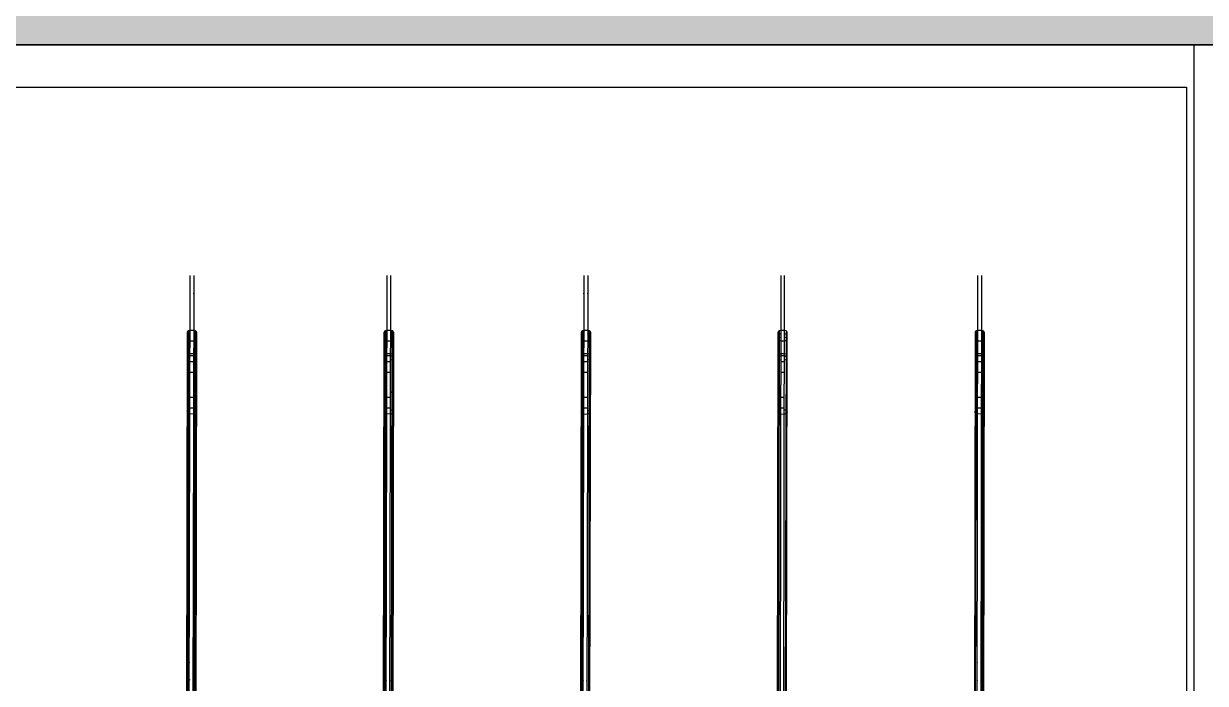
# Model space of a CAD drawing. Header units: inches. Extents: x 0 to 54693, y 0 to 31146.
# Drawn here: x 49120 to 49649, y 17958 to 18253 of the extents above; entities that cross this region are included whole.
import ezdxf

# ---------------------------------------------------------------- set-up
doc = ezdxf.new("R2010")
doc.units = ezdxf.units.IN
doc.header["$MEASUREMENT"] = 0
doc.layers.add('Added', color=3, linetype='Continuous')

msp = doc.modelspace()

# ---------------------------------------------------------------- linework, layer by layer
at = {"layer": 'Added', "linetype": 'Continuous', "lineweight": -2, "ltscale": 0.18}
for p, q in [((47753.23, 18243.35), (51303.23, 18243.35)), ((50653.23, 18243.35), (48653.82, 18243.35)), ((49643.53, 17643.35), (49643.53, 18243.35)), ((48666.24, 18224.35), (49640.04, 18224.35)), ((49640.04, 18224.35), (49640.04, 17643.35)), ((49193.67, 17730.21), (49194.44, 18140.19)), ((49196.09, 18140.18), (49195.32, 17730.5)), ((49281.76, 17730.21), (49282.53, 18140.19)), ((49283.41, 17730.2), (49284.18, 18140.18)), ((49369.85, 17730.21), (49370.62, 18140.19)), ((49372.26, 18140.18), (49371.5, 17730.2)), ((49458.71, 18140.19), (49458.71, 18139.89)), ((49459.58, 17730.2), (49460.35, 18140.18)), ((49546.03, 17730.21), (49546.8, 18140.19)), ((49548.44, 18140.18), (49547.67, 17730.2)), ((49458.71, 18139.89), (49457.94, 17730.21)), ((49196.07, 18131.97), (49196.07, 18132.2)), ((49284.16, 18131.97), (49284.16, 18132.2)), ((49370.6, 18131.98), (49370.6, 18132.21)), ((49372.25, 18131.97), (49372.25, 18132.2)), ((49193.16, 18114.77), (49192.48, 17750.87)), ((49193.31, 18115.08), (49192.63, 17750.48)), ((49193.74, 18115.36), (49193.06, 17750.14)), ((49193.31, 18115.08), (49193.16, 18114.77)), ((49193.16, 18114.77), (49193.31, 18114.45)), ((49193.74, 18115.36), (49193.31, 18115.08)), ((49193.31, 18114.45), (49193.74, 18114.17)), ((49194.4, 18115.55), (49193.74, 18115.36)), ((49193.74, 18114.17), (49194.39, 18113.97)), ((49196.04, 18115.54), (49194.4, 18115.55)), ((49196.01, 17750.13), (49196.7, 18115.34)), ((49196.7, 18115.34), (49196.04, 18115.54)), ((49196.04, 18113.96), (49196.69, 18114.16)), ((49197.12, 18115.06), (49196.44, 17750.46)), ((49197.27, 18114.75), (49196.59, 17750.85)), ((49196.69, 18114.16), (49197.12, 18114.43)), ((49197.12, 18115.06), (49196.7, 18115.34)), ((49197.27, 18114.75), (49197.12, 18115.06)), ((49197.12, 18114.43), (49197.27, 18114.75)), ((49280.57, 17750.87), (49281.25, 18114.77)), ((49281.4, 18115.08), (49280.72, 17750.48)), ((49281.83, 18115.36), (49281.15, 17750.14)), ((49281.4, 18115.08), (49281.25, 18114.77)), ((49281.25, 18114.77), (49281.4, 18114.45)), ((49281.83, 18115.36), (49281.4, 18115.08)), ((49281.4, 18114.45), (49281.83, 18114.17)), ((49282.48, 18115.55), (49281.83, 18115.36)), ((49281.83, 18114.17), (49282.48, 18113.97)), ((49284.13, 18115.54), (49282.48, 18115.55)), ((49284.1, 17750.13), (49284.78, 18115.34)), ((49284.78, 18115.34), (49284.13, 18115.54)), ((49284.13, 18113.96), (49284.78, 18114.16)), ((49284.53, 17750.46), (49285.21, 18115.06)), ((49285.36, 18114.75), (49284.68, 17750.85)), ((49285.21, 18115.06), (49284.78, 18115.34)), ((49284.78, 18114.16), (49285.21, 18114.43)), ((49285.36, 18114.75), (49285.21, 18115.06)), ((49285.21, 18114.43), (49285.36, 18114.75)), ((49369.34, 18114.77), (49368.66, 17750.87)), ((49369.49, 18115.08), (49368.8, 17750.48)), ((49369.92, 18115.36), (49369.23, 17750.14)), ((49369.49, 18115.08), (49369.34, 18114.77)), ((49369.34, 18114.77), (49369.49, 18114.45)), ((49369.92, 18115.36), (49369.49, 18115.08)), ((49369.49, 18114.45), (49369.92, 18114.17)), ((49370.57, 18115.55), (49369.92, 18115.36)), ((49369.92, 18114.17), (49370.57, 18113.97)), ((49372.22, 18115.54), (49370.57, 18115.55)), ((49372.87, 18115.34), (49372.19, 17750.13)), ((49372.21, 18113.96), (49372.87, 18114.16)), ((49372.87, 18115.34), (49372.22, 18115.54)), ((49373.3, 18115.06), (49372.62, 17750.46)), ((49373.45, 18114.75), (49372.77, 17750.85)), ((49373.3, 18115.06), (49372.87, 18115.34)), ((49372.87, 18114.16), (49373.3, 18114.43)), ((49373.45, 18114.75), (49373.3, 18115.06)), ((49373.3, 18114.43), (49373.45, 18114.75)), ((49456.74, 17750.87), (49457.43, 18114.77)), ((49456.89, 17750.48), (49457.58, 18115.08)), ((49457.32, 17750.14), (49458.01, 18115.36)), ((49457.58, 18115.08), (49457.43, 18114.77)), ((49457.43, 18114.77), (49457.57, 18114.45)), ((49457.57, 18114.45), (49458, 18114.17)), ((49458.01, 18115.36), (49457.58, 18115.08)), ((49458, 18114.17), (49458.66, 18113.97)), ((49458.66, 18115.55), (49458.01, 18115.36)), ((49460.31, 18115.54), (49458.66, 18115.55)), ((49460.96, 18115.34), (49460.28, 17750.13)), ((49460.3, 18113.96), (49460.96, 18114.16)), ((49460.96, 18115.34), (49460.31, 18115.54)), ((49460.71, 17750.46), (49461.39, 18115.06)), ((49460.86, 17750.85), (49461.54, 18114.75)), ((49461.39, 18115.06), (49460.96, 18115.34)), ((49460.96, 18114.16), (49461.39, 18114.43)), ((49461.54, 18114.75), (49461.39, 18115.06)), ((49461.39, 18114.43), (49461.54, 18114.75)), ((49545.51, 18114.77), (49544.83, 17750.87)), ((49544.98, 17750.48), (49545.66, 18115.08)), ((49545.41, 17750.14), (49546.09, 18115.36)), ((49545.66, 18115.08), (49545.51, 18114.77)), ((49545.51, 18114.77), (49545.66, 18114.45)), ((49546.09, 18115.36), (49545.66, 18115.08)), ((49545.66, 18114.45), (49546.09, 18114.17)), ((49546.75, 18115.55), (49546.09, 18115.36)), ((49546.09, 18114.17), (49546.75, 18113.97)), ((49548.39, 18115.54), (49546.75, 18115.55)), ((49548.36, 17750.13), (49549.05, 18115.34)), ((49549.05, 18115.34), (49548.39, 18115.54)), ((49548.39, 18113.96), (49549.05, 18114.16)), ((49548.79, 17750.46), (49549.48, 18115.06)), ((49549.63, 18114.75), (49548.94, 17750.85)), ((49549.48, 18115.06), (49549.05, 18115.34)), ((49549.05, 18114.16), (49549.48, 18114.43)), ((49549.63, 18114.75), (49549.48, 18115.06)), ((49549.48, 18114.43), (49549.63, 18114.75)), ((49193.31, 18112.01), (49193.16, 18111.69)), ((49193.16, 18111.69), (49193.3, 18111.38)), ((49193.3, 18111.38), (49193.73, 18111.1)), ((49193.74, 18112.28), (49193.31, 18112.01)), ((49193.73, 18111.1), (49194.39, 18110.89)), ((49194.39, 18112.48), (49193.74, 18112.28)), ((49194.39, 18110.89), (49196.03, 18110.89)), ((49196.03, 18110.89), (49196.69, 18111.08)), ((49196.69, 18112.27), (49196.04, 18112.47)), ((49197.12, 18111.99), (49196.69, 18112.27)), ((49196.69, 18111.08), (49197.12, 18111.36)), ((49197.27, 18111.67), (49197.12, 18111.99)), ((49197.12, 18111.36), (49197.27, 18111.67)), ((49281.39, 18112.01), (49281.24, 18111.69)), ((49281.24, 18111.69), (49281.39, 18111.38)), ((49281.82, 18112.28), (49281.39, 18112.01)), ((49281.39, 18111.38), (49281.82, 18111.1)), ((49282.48, 18112.48), (49281.82, 18112.28)), ((49281.82, 18111.1), (49282.48, 18110.89)), ((49282.48, 18110.89), (49284.12, 18110.89)), ((49284.78, 18112.27), (49284.12, 18112.47)), ((49284.12, 18110.89), (49284.78, 18111.08)), ((49285.21, 18111.99), (49284.78, 18112.27)), ((49284.78, 18111.08), (49285.21, 18111.36)), ((49285.36, 18111.67), (49285.21, 18111.99)), ((49285.21, 18111.36), (49285.36, 18111.67)), ((49369.48, 18112.01), (49369.33, 18111.69)), ((49369.33, 18111.69), (49369.48, 18111.38)), ((49369.91, 18112.28), (49369.48, 18112.01)), ((49369.48, 18111.38), (49369.91, 18111.1)), ((49370.57, 18112.48), (49369.91, 18112.28)), ((49369.91, 18111.1), (49370.56, 18110.89)), ((49370.56, 18110.89), (49372.21, 18110.89)), ((49372.87, 18112.27), (49372.21, 18112.47)), ((49372.21, 18110.89), (49372.86, 18111.08)), ((49372.86, 18111.08), (49373.29, 18111.36)), ((49373.3, 18111.99), (49372.87, 18112.27)), ((49373.29, 18111.36), (49373.44, 18111.67)), ((49373.44, 18111.67), (49373.3, 18111.99)), ((49457.57, 18112.01), (49457.42, 18111.69)), ((49457.42, 18111.69), (49457.57, 18111.38)), ((49458, 18112.28), (49457.57, 18112.01)), ((49457.57, 18111.38), (49458, 18111.1)), ((49458.66, 18112.48), (49458, 18112.28)), ((49458, 18111.1), (49458.65, 18110.89)), ((49458.65, 18110.89), (49460.3, 18110.89)), ((49460.95, 18112.27), (49460.3, 18112.47)), ((49460.3, 18110.89), (49460.95, 18111.08)), ((49461.38, 18111.99), (49460.95, 18112.27)), ((49460.95, 18111.08), (49461.38, 18111.36)), ((49461.53, 18111.67), (49461.38, 18111.99)), ((49461.38, 18111.36), (49461.53, 18111.67)), ((49545.66, 18112.01), (49545.51, 18111.69)), ((49545.51, 18111.69), (49545.66, 18111.38)), ((49546.09, 18112.28), (49545.66, 18112.01)), ((49545.66, 18111.38), (49546.09, 18111.1)), ((49546.74, 18112.48), (49546.09, 18112.28)), ((49546.09, 18111.1), (49546.74, 18110.89)), ((49546.74, 18110.89), (49548.39, 18110.89)), ((49549.04, 18112.27), (49548.39, 18112.47)), ((49548.39, 18110.89), (49549.04, 18111.08)), ((49549.47, 18111.99), (49549.04, 18112.27)), ((49549.04, 18111.08), (49549.47, 18111.36)), ((49549.62, 18111.67), (49549.47, 18111.99)), ((49549.47, 18111.36), (49549.62, 18111.67)), ((49193.14, 18105.13), (49193.29, 18105.16)), ((49193.29, 18105.09), (49193.14, 18105.13)), ((49193.29, 18103.66), (49193.14, 18103.3)), ((49193.14, 18103.3), (49193.29, 18102.94)), ((49193.29, 18105.16), (49193.72, 18105.18)), ((49193.72, 18105.06), (49193.29, 18105.09)), ((49193.72, 18103.98), (49193.29, 18103.66)), ((49193.29, 18102.94), (49193.72, 18102.62)), ((49193.72, 18105.18), (49194.38, 18105.2)), ((49194.38, 18105.04), (49193.72, 18105.06)), ((49194.38, 18104.2), (49193.72, 18103.98)), ((49194.38, 18105.2), (49196.02, 18105.19)), ((49196.02, 18104.19), (49194.38, 18104.2)), ((49196.02, 18105.19), (49196.68, 18105.17)), ((49196.68, 18105.05), (49196.02, 18105.03)), ((49196.67, 18103.96), (49196.02, 18104.19)), ((49197.1, 18103.64), (49196.67, 18103.96)), ((49196.67, 18102.61), (49197.1, 18102.92)), ((49196.68, 18105.17), (49197.11, 18105.14)), ((49197.11, 18105.07), (49196.68, 18105.05)), ((49197.25, 18103.28), (49197.1, 18103.64)), ((49197.1, 18102.92), (49197.25, 18103.28)), ((49197.11, 18105.14), (49197.26, 18105.1)), ((49197.26, 18105.1), (49197.11, 18105.07)), ((49281.23, 18105.13), (49281.38, 18105.16)), ((49281.38, 18105.09), (49281.23, 18105.13)), ((49281.38, 18103.66), (49281.23, 18103.3)), ((49281.23, 18103.3), (49281.38, 18102.94)), ((49281.38, 18105.16), (49281.81, 18105.18)), ((49281.81, 18105.06), (49281.38, 18105.09)), ((49281.81, 18103.98), (49281.38, 18103.66)), ((49281.38, 18102.94), (49281.81, 18102.62)), ((49281.81, 18105.18), (49282.47, 18105.2)), ((49282.47, 18105.04), (49281.81, 18105.06)), ((49282.46, 18104.2), (49281.81, 18103.98)), ((49284.11, 18104.19), (49282.46, 18104.2)), ((49282.47, 18105.2), (49284.11, 18105.19)), ((49284.11, 18105.19), (49284.76, 18105.17)), ((49284.76, 18105.05), (49284.11, 18105.03)), ((49284.76, 18103.96), (49284.11, 18104.19)), ((49284.76, 18105.17), (49285.19, 18105.14)), ((49285.19, 18105.07), (49284.76, 18105.05)), ((49285.19, 18103.64), (49284.76, 18103.96)), ((49284.76, 18102.61), (49285.19, 18102.92)), ((49285.19, 18105.14), (49285.34, 18105.1)), ((49285.34, 18105.1), (49285.19, 18105.07)), ((49285.34, 18103.28), (49285.19, 18103.64)), ((49285.19, 18102.92), (49285.34, 18103.28)), ((49369.32, 18105.13), (49369.47, 18105.16)), ((49369.47, 18105.09), (49369.32, 18105.13)), ((49369.47, 18103.66), (49369.32, 18103.3)), ((49369.32, 18103.3), (49369.47, 18102.94)), ((49369.47, 18105.16), (49369.9, 18105.18)), ((49369.9, 18105.06), (49369.47, 18105.09)), ((49369.9, 18103.98), (49369.47, 18103.66)), ((49369.47, 18102.94), (49369.89, 18102.62)), ((49369.9, 18105.18), (49370.55, 18105.2)), ((49370.55, 18105.04), (49369.9, 18105.06)), ((49370.55, 18104.2), (49369.9, 18103.98)), ((49370.55, 18105.2), (49372.2, 18105.19)), ((49372.2, 18104.19), (49370.55, 18104.2)), ((49372.2, 18105.19), (49372.85, 18105.17)), ((49372.85, 18105.05), (49372.2, 18105.03)), ((49372.85, 18103.96), (49372.2, 18104.19)), ((49372.85, 18105.17), (49373.28, 18105.14)), ((49373.28, 18105.07), (49372.85, 18105.05)), ((49373.28, 18103.64), (49372.85, 18103.96)), ((49372.85, 18102.61), (49373.28, 18102.92)), ((49373.28, 18105.14), (49373.43, 18105.1)), ((49373.43, 18105.1), (49373.28, 18105.07)), ((49373.43, 18103.28), (49373.28, 18103.64)), ((49373.28, 18102.92), (49373.43, 18103.28)), ((49457.55, 18103.66), (49457.4, 18103.3)), ((49457.4, 18103.3), (49457.55, 18102.94)), ((49457.41, 18105.13), (49457.56, 18105.16)), ((49457.56, 18105.09), (49457.41, 18105.13)), ((49457.98, 18103.98), (49457.55, 18103.66)), ((49457.55, 18102.94), (49457.98, 18102.62)), ((49457.56, 18105.16), (49457.99, 18105.18)), ((49457.99, 18105.06), (49457.56, 18105.09)), ((49458.64, 18104.2), (49457.98, 18103.98)), ((49457.99, 18105.18), (49458.64, 18105.2)), ((49458.64, 18105.04), (49457.99, 18105.06)), ((49458.64, 18105.2), (49460.29, 18105.19)), ((49460.28, 18104.19), (49458.64, 18104.2)), ((49460.94, 18103.96), (49460.28, 18104.19)), ((49460.29, 18105.19), (49460.94, 18105.17)), ((49460.94, 18105.05), (49460.29, 18105.03)), ((49460.94, 18105.17), (49461.37, 18105.14)), ((49461.37, 18105.07), (49460.94, 18105.05)), ((49461.37, 18103.64), (49460.94, 18103.96)), ((49460.94, 18102.61), (49461.37, 18102.92)), ((49461.37, 18105.14), (49461.52, 18105.1)), ((49461.52, 18105.1), (49461.37, 18105.07)), ((49461.52, 18103.28), (49461.37, 18103.64)), ((49461.37, 18102.92), (49461.52, 18103.28)), ((49545.64, 18103.66), (49545.49, 18103.3)), ((49545.49, 18103.3), (49545.64, 18102.94)), ((49545.5, 18105.13), (49545.65, 18105.16)), ((49545.65, 18105.09), (49545.5, 18105.13)), ((49546.07, 18103.98), (49545.64, 18103.66)), ((49545.64, 18102.94), (49546.07, 18102.62)), ((49545.65, 18105.16), (49546.08, 18105.18)), ((49546.08, 18105.06), (49545.65, 18105.09)), ((49546.73, 18104.2), (49546.07, 18103.98)), ((49546.08, 18105.18), (49546.73, 18105.2)), ((49546.73, 18105.04), (49546.08, 18105.06)), ((49546.73, 18105.2), (49548.37, 18105.19)), ((49548.37, 18104.19), (49546.73, 18104.2)), ((49548.37, 18105.19), (49549.03, 18105.17)), ((49549.03, 18105.05), (49548.37, 18105.03)), ((49549.03, 18103.96), (49548.37, 18104.19)), ((49549.02, 18102.61), (49549.45, 18102.92)), ((49549.03, 18105.17), (49549.46, 18105.14)), ((49549.46, 18105.07), (49549.03, 18105.05)), ((49549.46, 18103.64), (49549.03, 18103.96)), ((49549.45, 18102.92), (49549.6, 18103.28)), ((49549.46, 18105.14), (49549.61, 18105.1)), ((49549.61, 18105.1), (49549.46, 18105.07)), ((49549.6, 18103.28), (49549.46, 18103.64)), ((49193.72, 18102.62), (49194.37, 18102.39)), ((49194.37, 18101.67), (49196.02, 18101.66)), ((49196.02, 18102.38), (49196.67, 18102.61)), ((49281.81, 18102.62), (49282.46, 18102.39)), ((49282.46, 18101.67), (49284.1, 18101.66)), ((49284.1, 18102.38), (49284.76, 18102.61)), ((49369.89, 18102.62), (49370.55, 18102.39)), ((49370.55, 18101.67), (49372.19, 18101.66)), ((49372.19, 18102.38), (49372.85, 18102.61)), ((49457.98, 18102.62), (49458.64, 18102.39)), ((49458.64, 18101.67), (49460.28, 18101.66)), ((49460.28, 18102.38), (49460.94, 18102.61)), ((49546.07, 18102.62), (49546.72, 18102.39)), ((49546.72, 18101.67), (49548.37, 18101.66)), ((49548.37, 18102.38), (49549.02, 18102.61)), ((49196.01, 18096.69), (49194.36, 18096.7)), ((49284.09, 18096.69), (49282.45, 18096.7)), ((49372.18, 18096.69), (49370.54, 18096.7)), ((49460.27, 18096.69), (49458.63, 18096.7)), ((49548.36, 18096.69), (49546.71, 18096.7)), ((49284.08, 18088.19), (49284.08, 18087.66)), ((49548.34, 18088.19), (49548.34, 18087.66)), ((49194.34, 18085.7), (49195.99, 18085.69)), ((49282.43, 18085.7), (49284.07, 18085.69)), ((49370.52, 18085.7), (49372.16, 18085.69)), ((49458.61, 18085.7), (49460.25, 18085.69)), ((49546.69, 18085.7), (49548.34, 18085.69)), ((49193.09, 18079.11), (49193.25, 18079.47)), ((49193.09, 18079.11), (49193.24, 18078.75)), ((49193.24, 18078.75), (49193.67, 18078.43)), ((49193.68, 18079.79), (49193.25, 18079.47)), ((49194.33, 18078.2), (49193.67, 18078.43)), ((49194.33, 18080.01), (49193.68, 18079.79)), ((49195.98, 18080.73), (49194.33, 18080.74)), ((49195.97, 18078.19), (49194.33, 18078.2)), ((49196.63, 18079.77), (49195.97, 18080)), ((49196.63, 18078.42), (49195.97, 18078.19)), ((49196.63, 18079.77), (49197.06, 18079.45)), ((49197.06, 18078.73), (49196.63, 18078.42)), ((49197.06, 18079.45), (49197.21, 18079.09)), ((49197.21, 18079.09), (49197.06, 18078.73)), ((49197.06, 18078.73), (49197.21, 18079.09)), ((49281.18, 18079.11), (49281.33, 18079.47)), ((49281.33, 18078.75), (49281.18, 18079.11)), ((49281.33, 18079.47), (49281.76, 18079.79)), ((49281.76, 18078.43), (49281.33, 18078.75)), ((49282.42, 18080.01), (49281.76, 18079.79)), ((49282.41, 18078.2), (49281.76, 18078.43)), ((49284.06, 18078.19), (49282.41, 18078.2)), ((49284.06, 18080.73), (49282.42, 18080.74)), ((49284.72, 18079.77), (49284.06, 18080)), ((49284.71, 18078.42), (49284.06, 18078.19)), ((49284.71, 18078.42), (49285.14, 18078.73)), ((49285.15, 18079.45), (49284.72, 18079.77)), ((49285.14, 18078.73), (49285.29, 18079.09)), ((49285.29, 18079.09), (49285.15, 18079.45)), ((49369.27, 18079.11), (49369.42, 18079.47)), ((49369.27, 18079.11), (49369.42, 18078.75)), ((49369.85, 18079.79), (49369.42, 18079.47)), ((49369.42, 18078.75), (49369.85, 18078.43)), ((49370.51, 18080.01), (49369.85, 18079.79)), ((49370.5, 18078.2), (49369.85, 18078.43)), ((49370.5, 18078.2), (49372.15, 18078.19)), ((49372.15, 18080.73), (49370.51, 18080.74)), ((49372.15, 18080), (49372.81, 18079.77)), ((49372.15, 18078.19), (49372.8, 18078.42)), ((49372.8, 18078.42), (49373.23, 18078.73)), ((49372.81, 18079.77), (49373.23, 18079.45)), ((49373.23, 18079.45), (49373.38, 18079.09)), ((49373.38, 18079.09), (49373.23, 18078.73)), ((49457.36, 18079.11), (49457.51, 18079.47)), ((49457.36, 18079.11), (49457.51, 18078.75)), ((49457.94, 18079.79), (49457.51, 18079.47)), ((49457.51, 18078.75), (49457.94, 18078.43)), ((49457.94, 18079.79), (49458.59, 18080.01)), ((49458.59, 18078.2), (49457.94, 18078.43)), ((49458.59, 18078.2), (49460.24, 18078.19)), ((49460.24, 18080.73), (49458.6, 18080.74)), ((49460.89, 18079.77), (49460.24, 18080)), ((49460.89, 18078.42), (49460.24, 18078.19)), ((49461.32, 18079.45), (49460.89, 18079.77)), ((49461.32, 18078.73), (49460.89, 18078.42)), ((49461.47, 18079.09), (49461.32, 18079.45)), ((49461.47, 18079.09), (49461.32, 18078.73)), ((49461.32, 18078.73), (49461.47, 18079.09)), ((49545.45, 18079.11), (49545.6, 18079.47)), ((49545.45, 18079.11), (49545.6, 18078.75)), ((49545.6, 18079.47), (49546.03, 18079.79)), ((49545.6, 18078.75), (49546.03, 18078.43)), ((49546.03, 18079.79), (49546.68, 18080.01)), ((49546.03, 18078.43), (49546.68, 18078.2)), ((49548.33, 18080.73), (49546.68, 18080.74)), ((49548.32, 18078.19), (49546.68, 18078.2)), ((49548.98, 18078.42), (49548.32, 18078.19)), ((49548.98, 18079.77), (49548.33, 18080)), ((49548.98, 18079.77), (49549.41, 18079.45)), ((49549.41, 18078.73), (49548.98, 18078.42)), ((49549.56, 18079.09), (49549.41, 18079.45)), ((49549.56, 18079.09), (49549.41, 18078.73)), ((49194.12, 17966.92), (49194.12, 17967.16)), ((49195.76, 17967.15), (49195.76, 17966.91)), ((49546.47, 17967.16), (49546.47, 17966.97)), ((49548.12, 17967.15), (49548.12, 17966.91)), ((49194.1, 17959.43), (49194.1, 17959.16)), ((49282.19, 17959.16), (49282.19, 17959.01)), ((49283.84, 17959), (49283.84, 17959.15)), ((49370.28, 17959.16), (49370.28, 17959.01)), ((49371.92, 17959), (49371.92, 17959.15)), ((49460.01, 17959), (49460.01, 17959.15)), ((49546.46, 17959.16), (49546.46, 17959.01))]:
    msp.add_line(p, q, dxfattribs=at)
msp.add_solid([(51303.23, 18343.35), (51303.23, 18243.35), (47653.23, 18343.35), (47653.23, 18243.35)], dxfattribs=at)

doc.saveas('drawing.dxf')
